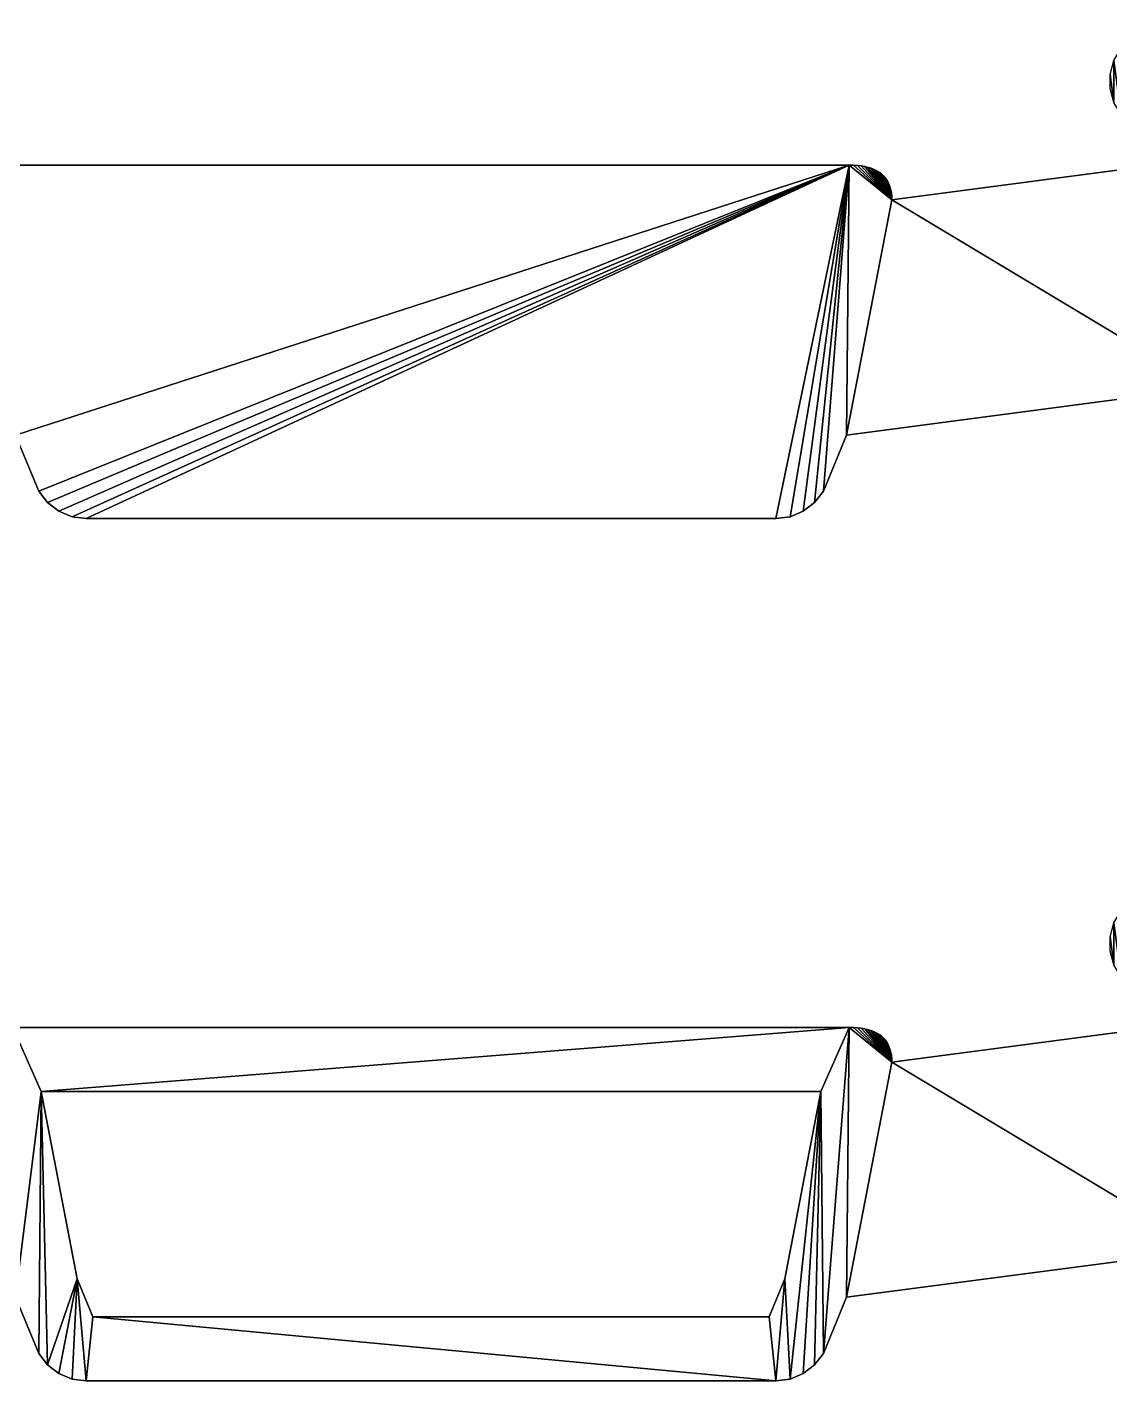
# Model space of a CAD drawing. Extents: x 0 to 187, y 0 to 177.
# Drawn here: x 59.4 to 118.6, y 98.8 to 172.7 of the extents above; entities that cross this region are included whole.
import ezdxf

# ---------------------------------------------------------------- set-up
doc = ezdxf.new("R2010")
doc.units = 0
doc.header["$LTSCALE"] = 25.4
doc.layers.get('0').update_dxf_attribs({"color": 13, "linetype": 'CONTINUOUS'})

# ---------------------------------------------------------------- blocks, each defined once
blk = doc.blocks.new('MASK_STRAP_2')
at = {"color": 0}
for p, q in [((104.34, 19.302), (104.34, 19.302, 2)), ((104.34, 19.302), (104.34, 19.302, 2)), ((104.569, 19.298), (104.569, 19.298, 2)), ((104.569, 19.298), (104.569, 19.298, 2)), ((104.786, 19.283), (104.786, 19.283, 2)), ((104.786, 19.283), (104.786, 19.283, 2)), ((104.991, 19.26), (104.991, 19.26, 2)), ((104.991, 19.26), (104.991, 19.26, 2)), ((105.185, 19.226), (105.185, 19.226, 2)), ((105.185, 19.226), (105.185, 19.226, 2)), ((105.366, 19.184), (105.366, 19.184, 2)), ((105.366, 19.184), (105.366, 19.184, 2)), ((105.536, 19.132), (105.536, 19.132, 2)), ((105.536, 19.132), (105.536, 19.132, 2)), ((105.694, 19.07), (105.694, 19.07, 2)), ((105.694, 19.07), (105.694, 19.07, 2)), ((105.839, 18.999), (105.839, 18.999, 2)), ((105.839, 18.999), (105.839, 18.999, 2)), ((105.974, 18.919), (105.974, 18.919, 2)), ((105.974, 18.919), (105.974, 18.919, 2)), ((106.096, 18.829), (106.096, 18.829, 2)), ((106.096, 18.829), (106.096, 18.829, 2)), ((106.206, 18.729), (106.206, 18.729, 2)), ((106.206, 18.729), (106.206, 18.729, 2)), ((106.305, 18.62), (106.305, 18.62, 2)), ((106.305, 18.62), (106.305, 18.62, 2)), ((106.391, 18.502), (106.391, 18.502, 2)), ((106.391, 18.502), (106.391, 18.502, 2)), ((106.466, 18.374), (106.466, 18.374, 2)), ((106.466, 18.374), (106.466, 18.374, 2)), ((106.529, 18.236), (106.529, 18.236, 2)), ((106.529, 18.236), (106.529, 18.236, 2)), ((106.58, 18.09), (106.58, 18.09, 2)), ((106.58, 18.09), (106.58, 18.09, 2)), ((106.619, 17.933), (106.619, 17.933, 2)), ((106.619, 17.933), (106.619, 17.933, 2)), ((106.646, 17.767), (106.646, 17.767, 2)), ((106.646, 17.767), (106.646, 17.767, 2)), ((106.665, 17.407, 1), (104.197, 4.566, 1)), ((106.665, 17.407, 2), (104.197, 4.566, 2)), ((106.665, 17.407, 1), (104.197, 4.566, 1)), ((106.665, 17.407, 2), (104.197, 4.566, 2)), ((106.662, 17.592), (106.662, 17.592, 2)), ((106.662, 17.592), (106.662, 17.592, 2)), ((106.665, 17.407, 1), (106.665, 17.407, 2)), ((106.665, 17.407), (106.665, 17.407, 1)), ((106.665, 17.407), (106.665, 17.407, 1)), ((106.665, 17.407, 1), (106.665, 17.407, 2)), ((60.193, 15.802, 2), (60.193, 15.802)), ((60.193, 15.802, 2), (60.193, 15.802)), ((60.193, 15.802, 2), (62.159, 5.577, 2)), ((60.193, 15.802), (62.159, 5.577)), ((60.193, 15.802), (62.159, 5.577)), ((60.193, 15.802, 2), (62.159, 5.577, 2)), ((100.827, 5.577, 2), (102.793, 15.802, 2)), ((100.827, 5.577), (102.793, 15.802)), ((100.827, 5.577), (102.793, 15.802)), ((100.827, 5.577, 2), (102.793, 15.802, 2)), ((102.793, 15.802, 2), (102.793, 15.802)), ((102.793, 15.802, 2), (102.793, 15.802)), ((62.159, 5.577, 2), (62.159, 5.577)), ((62.159, 5.577, 2), (62.159, 5.577)), ((100.827, 5.577, 2), (100.827, 5.577)), ((100.827, 5.577, 2), (100.827, 5.577)), ((104.197, 4.566), (104.197, 4.566, 1)), ((104.197, 4.566), (104.197, 4.566, 1)), ((104.197, 4.566, 1), (104.197, 4.566, 2)), ((104.197, 4.566, 1), (104.197, 4.566, 2)), ((63.019, 3.5, 2), (63.019, 3.5)), ((63.019, 3.5, 2), (63.019, 3.5)), ((99.967, 3.5, 2), (99.967, 3.5)), ((99.967, 3.5, 2), (99.967, 3.5)), ((60.059, 1.5), (60.059, 1.5, 2)), ((60.059, 1.5), (60.059, 1.5, 2)), ((102.927, 1.5), (102.927, 1.5, 2)), ((102.927, 1.5), (102.927, 1.5, 2)), ((60.536, 0.879), (60.536, 0.879, 2)), ((60.536, 0.879), (60.536, 0.879, 2)), ((102.45, 0.879), (102.45, 0.879, 2)), ((102.45, 0.879), (102.45, 0.879, 2)), ((61.157, 0.402), (61.157, 0.402, 2)), ((61.157, 0.402), (61.157, 0.402, 2)), ((61.881, 0.102), (61.881, 0.102, 2)), ((61.881, 0.102), (61.881, 0.102, 2)), ((62.657, 0), (62.657, 0, 2)), ((62.657, 0), (62.657, 0, 2)), ((100.329, 0), (100.329, 0, 2)), ((100.329, 0), (100.329, 0, 2)), ((101.105, 0.102), (101.105, 0.102, 2)), ((101.105, 0.102), (101.105, 0.102, 2)), ((101.829, 0.402), (101.829, 0.402, 2)), ((101.829, 0.402), (101.829, 0.402, 2))]:
    blk.add_line(p, q, dxfattribs=at)
mesh = blk.add_polyface(dxfattribs=at)
corners = [(39.208, 7.137), (40.828, 19.441), (58.789, 4.566), (56.32, 17.407), (56.324, 17.592), (56.339, 17.767), (56.367, 17.933), (56.406, 18.09), (56.457, 18.236), (56.52, 18.374), (56.594, 18.502), (56.681, 18.62), (56.779, 18.729), (56.89, 18.829), (57.012, 18.919), (57.146, 18.999), (57.292, 19.07), (57.45, 19.132), (57.62, 19.184), (57.801, 19.226), (57.995, 19.26), (58.2, 19.283), (58.417, 19.298), (58.646, 19.302), (60.193, 15.802), (104.34, 19.302), (60.059, 1.5), (60.536, 0.879), (62.159, 5.577), (61.157, 0.402), (61.881, 0.102), (62.657, 0), (63.019, 3.5), (100.329, 0), (41.019, 26.846), (41.019, 20.897), (41.803, 26.846), (41.803, 20.897), (42.559, 26.643), (42.559, 21.1), (43.237, 26.252), (43.237, 21.491), (43.791, 25.698), (43.791, 22.045), (44.183, 25.02), (44.183, 22.723), (44.385, 24.263), (44.385, 23.48), (41.046, 1.197), (41.046, 4.85), (41.438, 4.171), (41.438, 1.875), (41.641, 3.415), (41.641, 2.632)]
mesh.append_faces([[corners[k] for k in face] for face in [(45, 46, 47), (51, 52, 53)]], dxfattribs={"vtx0": -1, "color": 0})
mesh.append_faces([[corners[k] for k in face] for face in [(0, 1, 2), (2, 24, 26), (27, 28, 29), (29, 28, 30), (30, 28, 31), (31, 32, 33), (1, 34, 35), (35, 36, 37), (37, 38, 39), (39, 40, 41), (41, 42, 43), (43, 44, 45), (48, 50, 51)]], dxfattribs={"vtx0": -1, "vtx1": -1, "color": 0})
mesh.append_faces([[corners[k] for k in face] for face in [(2, 23, 24)]], dxfattribs={"vtx0": -1, "vtx1": -1, "vtx2": -1, "color": 0})
mesh.append_faces([[corners[k] for k in face] for face in [(2, 1, 3), (2, 3, 4), (2, 4, 5), (2, 5, 6), (2, 6, 7), (2, 7, 8), (2, 8, 9), (2, 9, 10), (2, 10, 11), (2, 11, 12), (2, 12, 13), (2, 13, 14), (2, 14, 15), (2, 15, 16), (2, 16, 17), (2, 17, 18), (2, 18, 19), (2, 19, 20), (2, 20, 21), (2, 21, 22), (2, 22, 23), (24, 23, 25), (24, 27, 26), (27, 24, 28), (31, 28, 32), (35, 34, 36), (37, 36, 38), (39, 38, 40), (41, 40, 42), (43, 42, 44), (45, 44, 46), (48, 49, 50), (51, 50, 52)]], dxfattribs={"vtx0": -1, "vtx2": -1, "color": 0})
mesh = blk.add_polyface(dxfattribs=at)
corners = [(118.6, 24.263), (118.803, 22.723), (118.6, 23.48), (118.803, 25.02), (119.194, 22.045), (119.194, 25.698), (119.748, 21.491), (119.748, 26.252), (120.426, 21.1), (120.426, 26.643), (121.183, 20.897), (121.183, 26.846), (121.966, 20.897), (121.966, 26.846), (122.158, 19.441), (60.193, 15.802), (104.34, 19.302), (102.793, 15.802), (102.927, 1.5), (104.197, 4.566), (106.665, 17.407), (123.778, 7.137), (104.569, 19.298), (104.786, 19.283), (104.991, 19.26), (105.185, 19.226), (105.366, 19.184), (105.536, 19.132), (105.694, 19.07), (105.839, 18.999), (105.974, 18.919), (106.096, 18.829), (106.206, 18.729), (106.305, 18.62), (106.391, 18.502), (106.466, 18.374), (106.529, 18.236), (106.58, 18.09), (106.619, 17.933), (106.646, 17.767), (106.662, 17.592), (100.329, 0), (63.019, 3.5), (99.967, 3.5), (100.827, 5.577), (101.105, 0.102), (101.829, 0.402), (102.45, 0.879), (121.548, 4.171), (121.345, 2.632), (121.345, 3.415), (121.548, 1.875), (121.939, 1.197), (121.939, 4.85)]
mesh.append_faces([[corners[k] for k in face] for face in [(0, 1, 2), (20, 39, 40), (48, 49, 50)]], dxfattribs={"vtx0": -1, "color": 0})
mesh.append_faces([[corners[k] for k in face] for face in [(1, 3, 4), (4, 5, 6), (6, 7, 8), (8, 9, 10), (10, 11, 12), (12, 13, 14), (15, 16, 17), (18, 16, 19), (19, 20, 21), (41, 44, 45), (45, 17, 46), (46, 17, 47), (47, 17, 18), (49, 48, 51), (51, 48, 52)]], dxfattribs={"vtx0": -1, "vtx1": -1, "color": 0})
mesh.append_faces([[corners[k] for k in face] for face in [(17, 16, 18), (19, 16, 20)]], dxfattribs={"vtx0": -1, "vtx1": -1, "vtx2": -1, "color": 0})
mesh.append_faces([[corners[k] for k in face] for face in [(1, 0, 3), (4, 3, 5), (6, 5, 7), (8, 7, 9), (10, 9, 11), (12, 11, 13), (20, 16, 22), (20, 22, 23), (20, 23, 24), (20, 24, 25), (20, 25, 26), (20, 26, 27), (20, 27, 28), (20, 28, 29), (20, 29, 30), (20, 30, 31), (20, 31, 32), (20, 32, 33), (20, 33, 34), (20, 34, 35), (20, 35, 36), (20, 36, 37), (20, 37, 38), (20, 38, 39), (21, 20, 14), (41, 42, 43), (41, 43, 44), (45, 44, 17), (52, 48, 53)]], dxfattribs={"vtx0": -1, "vtx2": -1, "color": 0})
mesh = blk.add_polyface(dxfattribs=at)
corners = [(60.536, 0.879, 2), (60.193, 15.802, 2), (60.059, 1.5, 2), (62.159, 5.577, 2), (61.157, 0.402, 2), (61.881, 0.102, 2), (62.657, 0, 2), (63.019, 3.5, 2), (100.329, 0, 2), (99.967, 3.5, 2), (100.827, 5.577, 2), (101.105, 0.102, 2), (102.793, 15.802, 2), (101.829, 0.402, 2), (102.45, 0.879, 2), (102.927, 1.5, 2), (58.789, 4.566, 2), (56.324, 17.592, 2), (56.32, 17.407, 2), (56.339, 17.767, 2), (56.367, 17.933, 2), (56.406, 18.09, 2), (56.457, 18.236, 2), (56.52, 18.374, 2), (56.594, 18.502, 2), (56.681, 18.62, 2), (56.779, 18.729, 2), (56.89, 18.829, 2), (57.012, 18.919, 2), (57.146, 18.999, 2), (57.292, 19.07, 2), (57.45, 19.132, 2), (57.62, 19.184, 2), (57.801, 19.226, 2), (57.995, 19.26, 2), (58.2, 19.283, 2), (58.417, 19.298, 2), (58.646, 19.302, 2), (104.34, 19.302, 2), (104.197, 4.566, 2), (106.665, 17.407, 2), (104.569, 19.298, 2), (104.786, 19.283, 2), (104.991, 19.26, 2), (105.185, 19.226, 2), (105.366, 19.184, 2), (105.536, 19.132, 2), (105.694, 19.07, 2), (105.839, 18.999, 2), (105.974, 18.919, 2), (106.096, 18.829, 2), (106.206, 18.729, 2), (106.305, 18.62, 2), (106.391, 18.502, 2), (106.466, 18.374, 2), (106.529, 18.236, 2), (106.58, 18.09, 2), (106.619, 17.933, 2), (106.646, 17.767, 2), (106.662, 17.592, 2)]
mesh.append_faces([[corners[k] for k in face] for face in [(16, 17, 18), (58, 40, 59)]], dxfattribs={"vtx0": -1, "color": 0})
mesh.append_faces([[corners[k] for k in face] for face in [(0, 1, 2), (1, 0, 3), (3, 6, 7), (7, 8, 9), (9, 8, 10), (10, 11, 12), (17, 16, 19), (19, 16, 20), (20, 16, 21), (21, 16, 22), (22, 16, 23), (23, 16, 24), (24, 16, 25), (25, 16, 26), (26, 16, 27), (27, 16, 28), (28, 16, 29), (29, 16, 30), (30, 16, 31), (31, 16, 32), (32, 16, 33), (33, 16, 34), (34, 16, 35), (35, 16, 36), (36, 16, 37), (37, 1, 38), (38, 40, 41), (41, 40, 42), (42, 40, 43), (43, 40, 44), (44, 40, 45), (45, 40, 46), (46, 40, 47), (47, 40, 48), (48, 40, 49), (49, 40, 50), (50, 40, 51), (51, 40, 52), (52, 40, 53), (53, 40, 54), (54, 40, 55), (55, 40, 56), (56, 40, 57), (57, 40, 58)]], dxfattribs={"vtx0": -1, "vtx1": -1, "color": 0})
mesh.append_faces([[corners[k] for k in face] for face in [(37, 16, 1), (38, 12, 15)]], dxfattribs={"vtx0": -1, "vtx1": -1, "vtx2": -1, "color": 0})
mesh.append_faces([[corners[k] for k in face] for face in [(3, 0, 4), (3, 4, 5), (3, 5, 6), (7, 6, 8), (10, 8, 11), (12, 11, 13), (12, 13, 14), (12, 14, 15), (1, 16, 2), (38, 1, 12), (38, 15, 39), (38, 39, 40)]], dxfattribs={"vtx0": -1, "vtx2": -1, "color": 0})
mesh = blk.add_polyface(dxfattribs=at)
corners = [(58.646, 19.302, 2), (104.34, 19.302), (58.646, 19.302), (104.34, 19.302, 2)]
mesh.append_faces([[corners[k] for k in face] for face in [(0, 1, 2), (1, 0, 3)]], dxfattribs={"vtx0": -1, "color": 0})
mesh = blk.add_polyface(dxfattribs=at)
corners = [(123.778, 7.137, 1), (106.665, 17.407, 1), (104.197, 4.566, 1), (122.158, 19.441, 1)]
mesh.append_faces([[corners[k] for k in face] for face in [(0, 1, 2), (1, 0, 3)]], dxfattribs={"vtx0": -1, "color": 0})
mesh = blk.add_polyface(dxfattribs=at)
corners = [(104.34, 19.302, 2), (104.569, 19.298), (104.34, 19.302), (104.569, 19.298, 2)]
mesh.append_faces([[corners[k] for k in face] for face in [(0, 1, 2), (1, 0, 3)]], dxfattribs={"vtx0": -1, "color": 0})
mesh = blk.add_polyface(dxfattribs=at)
corners = [(104.569, 19.298, 2), (104.786, 19.283), (104.569, 19.298), (104.786, 19.283, 2)]
mesh.append_faces([[corners[k] for k in face] for face in [(0, 1, 2), (1, 0, 3)]], dxfattribs={"vtx0": -1, "color": 0})
mesh = blk.add_polyface(dxfattribs=at)
corners = [(104.786, 19.283, 2), (104.991, 19.26), (104.786, 19.283), (104.991, 19.26, 2)]
mesh.append_faces([[corners[k] for k in face] for face in [(0, 1, 2), (1, 0, 3)]], dxfattribs={"vtx0": -1, "color": 0})
mesh = blk.add_polyface(dxfattribs=at)
corners = [(104.991, 19.26, 2), (105.185, 19.226), (104.991, 19.26), (105.185, 19.226, 2)]
mesh.append_faces([[corners[k] for k in face] for face in [(0, 1, 2), (1, 0, 3)]], dxfattribs={"vtx0": -1, "color": 0})
mesh = blk.add_polyface(dxfattribs=at)
corners = [(105.185, 19.226, 2), (105.366, 19.184), (105.185, 19.226), (105.366, 19.184, 2)]
mesh.append_faces([[corners[k] for k in face] for face in [(0, 1, 2), (1, 0, 3)]], dxfattribs={"vtx0": -1, "color": 0})
mesh = blk.add_polyface(dxfattribs=at)
corners = [(106.665, 17.407, 1), (122.158, 19.441), (106.665, 17.407), (122.158, 19.441, 1)]
mesh.append_faces([[corners[k] for k in face] for face in [(0, 1, 2), (1, 0, 3)]], dxfattribs={"vtx0": -1, "color": 0})
mesh = blk.add_polyface(dxfattribs=at)
corners = [(105.366, 19.184, 2), (105.536, 19.132), (105.366, 19.184), (105.536, 19.132, 2)]
mesh.append_faces([[corners[k] for k in face] for face in [(0, 1, 2), (1, 0, 3)]], dxfattribs={"vtx0": -1, "color": 0})
mesh = blk.add_polyface(dxfattribs=at)
corners = [(105.536, 19.132, 2), (105.694, 19.07), (105.536, 19.132), (105.694, 19.07, 2)]
mesh.append_faces([[corners[k] for k in face] for face in [(0, 1, 2), (1, 0, 3)]], dxfattribs={"vtx0": -1, "color": 0})
mesh = blk.add_polyface(dxfattribs=at)
corners = [(105.694, 19.07, 2), (105.839, 18.999), (105.694, 19.07), (105.839, 18.999, 2)]
mesh.append_faces([[corners[k] for k in face] for face in [(0, 1, 2), (1, 0, 3)]], dxfattribs={"vtx0": -1, "color": 0})
mesh = blk.add_polyface(dxfattribs=at)
corners = [(105.839, 18.999, 2), (105.974, 18.919), (105.839, 18.999), (105.974, 18.919, 2)]
mesh.append_faces([[corners[k] for k in face] for face in [(0, 1, 2), (1, 0, 3)]], dxfattribs={"vtx0": -1, "color": 0})
mesh = blk.add_polyface(dxfattribs=at)
corners = [(105.974, 18.919, 2), (106.096, 18.829), (105.974, 18.919), (106.096, 18.829, 2)]
mesh.append_faces([[corners[k] for k in face] for face in [(0, 1, 2), (1, 0, 3)]], dxfattribs={"vtx0": -1, "color": 0})
mesh = blk.add_polyface(dxfattribs=at)
corners = [(106.096, 18.829, 2), (106.206, 18.729), (106.096, 18.829), (106.206, 18.729, 2)]
mesh.append_faces([[corners[k] for k in face] for face in [(0, 1, 2), (1, 0, 3)]], dxfattribs={"vtx0": -1, "color": 0})
mesh = blk.add_polyface(dxfattribs=at)
corners = [(106.206, 18.729), (106.305, 18.62, 2), (106.305, 18.62), (106.206, 18.729, 2)]
mesh.append_faces([[corners[k] for k in face] for face in [(0, 1, 2), (1, 0, 3)]], dxfattribs={"vtx0": -1, "color": 0})
mesh = blk.add_polyface(dxfattribs=at)
corners = [(106.305, 18.62), (106.391, 18.502, 2), (106.391, 18.502), (106.305, 18.62, 2)]
mesh.append_faces([[corners[k] for k in face] for face in [(0, 1, 2), (1, 0, 3)]], dxfattribs={"vtx0": -1, "color": 0})
mesh = blk.add_polyface(dxfattribs=at)
corners = [(106.391, 18.502), (106.466, 18.374, 2), (106.466, 18.374), (106.391, 18.502, 2)]
mesh.append_faces([[corners[k] for k in face] for face in [(0, 1, 2), (1, 0, 3)]], dxfattribs={"vtx0": -1, "color": 0})
mesh = blk.add_polyface(dxfattribs=at)
corners = [(106.466, 18.374), (106.529, 18.236, 2), (106.529, 18.236), (106.466, 18.374, 2)]
mesh.append_faces([[corners[k] for k in face] for face in [(0, 1, 2), (1, 0, 3)]], dxfattribs={"vtx0": -1, "color": 0})
mesh = blk.add_polyface(dxfattribs=at)
corners = [(106.529, 18.236), (106.58, 18.09, 2), (106.58, 18.09), (106.529, 18.236, 2)]
mesh.append_faces([[corners[k] for k in face] for face in [(0, 1, 2), (1, 0, 3)]], dxfattribs={"vtx0": -1, "color": 0})
mesh = blk.add_polyface(dxfattribs=at)
corners = [(106.58, 18.09), (106.619, 17.933, 2), (106.619, 17.933), (106.58, 18.09, 2)]
mesh.append_faces([[corners[k] for k in face] for face in [(0, 1, 2), (1, 0, 3)]], dxfattribs={"vtx0": -1, "color": 0})
mesh = blk.add_polyface(dxfattribs=at)
corners = [(106.619, 17.933), (106.646, 17.767, 2), (106.646, 17.767), (106.619, 17.933, 2)]
mesh.append_faces([[corners[k] for k in face] for face in [(0, 1, 2), (1, 0, 3)]], dxfattribs={"vtx0": -1, "color": 0})
mesh = blk.add_polyface(dxfattribs=at)
corners = [(106.646, 17.767), (106.662, 17.592, 2), (106.662, 17.592), (106.646, 17.767, 2)]
mesh.append_faces([[corners[k] for k in face] for face in [(0, 1, 2), (1, 0, 3)]], dxfattribs={"vtx0": -1, "color": 0})
mesh = blk.add_polyface(dxfattribs=at)
corners = [(106.665, 17.407, 1), (104.197, 4.566, 2), (104.197, 4.566, 1), (106.665, 17.407, 2)]
mesh.append_faces([[corners[k] for k in face] for face in [(0, 1, 2), (1, 0, 3)]], dxfattribs={"vtx0": -1, "color": 0})
mesh = blk.add_polyface(dxfattribs=at)
corners = [(106.662, 17.592), (106.665, 17.407, 1), (106.665, 17.407), (106.665, 17.407, 2), (106.662, 17.592, 2)]
mesh.append_faces([[corners[k] for k in face] for face in [(0, 1, 2), (3, 0, 4)]], dxfattribs={"vtx0": -1, "color": 0})
mesh.append_faces([[corners[k] for k in face] for face in [(1, 0, 3)]], dxfattribs={"vtx0": -1, "vtx1": -1, "color": 0})
mesh = blk.add_polyface(dxfattribs=at)
corners = [(102.793, 15.802, 2), (60.193, 15.802), (102.793, 15.802), (60.193, 15.802, 2)]
mesh.append_faces([[corners[k] for k in face] for face in [(0, 1, 2), (1, 0, 3)]], dxfattribs={"vtx0": -1, "color": 0})
mesh = blk.add_polyface(dxfattribs=at)
corners = [(60.193, 15.802), (62.159, 5.577, 2), (62.159, 5.577), (60.193, 15.802, 2)]
mesh.append_faces([[corners[k] for k in face] for face in [(0, 1, 2), (1, 0, 3)]], dxfattribs={"vtx0": -1, "color": 0})
mesh = blk.add_polyface(dxfattribs=at)
corners = [(102.793, 15.802, 2), (100.827, 5.577), (100.827, 5.577, 2), (102.793, 15.802)]
mesh.append_faces([[corners[k] for k in face] for face in [(0, 1, 2), (1, 0, 3)]], dxfattribs={"vtx0": -1, "color": 0})
mesh = blk.add_polyface(dxfattribs=at)
corners = [(123.778, 7.137, 1), (104.197, 4.566), (123.778, 7.137), (104.197, 4.566, 1)]
mesh.append_faces([[corners[k] for k in face] for face in [(0, 1, 2), (1, 0, 3)]], dxfattribs={"vtx0": -1, "color": 0})
mesh = blk.add_polyface(dxfattribs=at)
corners = [(62.159, 5.577), (63.019, 3.5, 2), (63.019, 3.5), (62.159, 5.577, 2)]
mesh.append_faces([[corners[k] for k in face] for face in [(0, 1, 2), (1, 0, 3)]], dxfattribs={"vtx0": -1, "color": 0})
mesh = blk.add_polyface(dxfattribs=at)
corners = [(100.827, 5.577, 2), (99.967, 3.5), (99.967, 3.5, 2), (100.827, 5.577)]
mesh.append_faces([[corners[k] for k in face] for face in [(0, 1, 2), (1, 0, 3)]], dxfattribs={"vtx0": -1, "color": 0})
mesh = blk.add_polyface(dxfattribs=at)
corners = [(58.789, 4.566, 2), (60.059, 1.5), (60.059, 1.5, 2), (58.789, 4.566), (58.789, 4.566, 1)]
mesh.append_faces([[corners[k] for k in face] for face in [(0, 1, 2), (3, 0, 4)]], dxfattribs={"vtx0": -1, "color": 0})
mesh.append_faces([[corners[k] for k in face] for face in [(1, 0, 3)]], dxfattribs={"vtx0": -1, "vtx1": -1, "color": 0})
mesh = blk.add_polyface(dxfattribs=at)
corners = [(104.197, 4.566), (102.927, 1.5, 2), (102.927, 1.5), (104.197, 4.566, 2), (104.197, 4.566, 1)]
mesh.append_faces([[corners[k] for k in face] for face in [(0, 1, 2), (3, 0, 4)]], dxfattribs={"vtx0": -1, "color": 0})
mesh.append_faces([[corners[k] for k in face] for face in [(1, 0, 3)]], dxfattribs={"vtx0": -1, "vtx1": -1, "color": 0})
mesh = blk.add_polyface(dxfattribs=at)
corners = [(63.019, 3.5, 2), (99.967, 3.5), (63.019, 3.5), (99.967, 3.5, 2)]
mesh.append_faces([[corners[k] for k in face] for face in [(0, 1, 2), (1, 0, 3)]], dxfattribs={"vtx0": -1, "color": 0})
mesh = blk.add_polyface(dxfattribs=at)
corners = [(60.059, 1.5, 2), (60.536, 0.879), (60.536, 0.879, 2), (60.059, 1.5)]
mesh.append_faces([[corners[k] for k in face] for face in [(0, 1, 2), (1, 0, 3)]], dxfattribs={"vtx0": -1, "color": 0})
mesh = blk.add_polyface(dxfattribs=at)
corners = [(102.927, 1.5), (102.45, 0.879, 2), (102.45, 0.879), (102.927, 1.5, 2)]
mesh.append_faces([[corners[k] for k in face] for face in [(0, 1, 2), (1, 0, 3)]], dxfattribs={"vtx0": -1, "color": 0})
mesh = blk.add_polyface(dxfattribs=at)
corners = [(61.157, 0.402, 2), (60.536, 0.879), (61.157, 0.402), (60.536, 0.879, 2)]
mesh.append_faces([[corners[k] for k in face] for face in [(0, 1, 2), (1, 0, 3)]], dxfattribs={"vtx0": -1, "color": 0})
mesh = blk.add_polyface(dxfattribs=at)
corners = [(102.45, 0.879, 2), (101.829, 0.402), (102.45, 0.879), (101.829, 0.402, 2)]
mesh.append_faces([[corners[k] for k in face] for face in [(0, 1, 2), (1, 0, 3)]], dxfattribs={"vtx0": -1, "color": 0})
mesh = blk.add_polyface(dxfattribs=at)
corners = [(61.881, 0.102, 2), (61.157, 0.402), (61.881, 0.102), (61.157, 0.402, 2)]
mesh.append_faces([[corners[k] for k in face] for face in [(0, 1, 2), (1, 0, 3)]], dxfattribs={"vtx0": -1, "color": 0})
mesh = blk.add_polyface(dxfattribs=at)
corners = [(62.657, 0, 2), (61.881, 0.102), (62.657, 0), (61.881, 0.102, 2)]
mesh.append_faces([[corners[k] for k in face] for face in [(0, 1, 2), (1, 0, 3)]], dxfattribs={"vtx0": -1, "color": 0})
mesh = blk.add_polyface(dxfattribs=at)
corners = [(100.329, 0, 2), (62.657, 0), (100.329, 0), (62.657, 0, 2)]
mesh.append_faces([[corners[k] for k in face] for face in [(0, 1, 2), (1, 0, 3)]], dxfattribs={"vtx0": -1, "color": 0})
mesh = blk.add_polyface(dxfattribs=at)
corners = [(101.105, 0.102, 2), (100.329, 0), (101.105, 0.102), (100.329, 0, 2)]
mesh.append_faces([[corners[k] for k in face] for face in [(0, 1, 2), (1, 0, 3)]], dxfattribs={"vtx0": -1, "color": 0})
mesh = blk.add_polyface(dxfattribs=at)
corners = [(101.829, 0.402, 2), (101.105, 0.102), (101.829, 0.402), (101.105, 0.102, 2)]
mesh.append_faces([[corners[k] for k in face] for face in [(0, 1, 2), (1, 0, 3)]], dxfattribs={"vtx0": -1, "color": 0})
blk = doc.blocks.new('MASK_STRAP_1')
at = {"color": 0}
for p, q in [((104.34, 19.302), (104.34, 19.302, 1)), ((104.34, 19.302), (104.34, 19.302, 1)), ((104.569, 19.298), (104.569, 19.298, 1)), ((104.569, 19.298), (104.569, 19.298, 1)), ((104.786, 19.283), (104.786, 19.283, 1)), ((104.786, 19.283), (104.786, 19.283, 1)), ((104.991, 19.26), (104.991, 19.26, 1)), ((104.991, 19.26), (104.991, 19.26, 1)), ((105.185, 19.226), (105.185, 19.226, 1)), ((105.185, 19.226), (105.185, 19.226, 1)), ((105.366, 19.184), (105.366, 19.184, 1)), ((105.366, 19.184), (105.366, 19.184, 1)), ((105.536, 19.132), (105.536, 19.132, 1)), ((105.536, 19.132), (105.536, 19.132, 1)), ((105.694, 19.07), (105.694, 19.07, 1)), ((105.694, 19.07), (105.694, 19.07, 1)), ((105.839, 18.999), (105.839, 18.999, 1)), ((105.839, 18.999), (105.839, 18.999, 1)), ((105.974, 18.919), (105.974, 18.919, 1)), ((105.974, 18.919), (105.974, 18.919, 1)), ((106.096, 18.829), (106.096, 18.829, 1)), ((106.096, 18.829), (106.096, 18.829, 1)), ((106.206, 18.729), (106.206, 18.729, 1)), ((106.206, 18.729), (106.206, 18.729, 1)), ((106.305, 18.62), (106.305, 18.62, 1)), ((106.305, 18.62), (106.305, 18.62, 1)), ((106.391, 18.502), (106.391, 18.502, 1)), ((106.391, 18.502), (106.391, 18.502, 1)), ((106.466, 18.374), (106.466, 18.374, 1)), ((106.466, 18.374), (106.466, 18.374, 1)), ((106.529, 18.236), (106.529, 18.236, 1)), ((106.529, 18.236), (106.529, 18.236, 1)), ((106.58, 18.09), (106.58, 18.09, 1)), ((106.58, 18.09), (106.58, 18.09, 1)), ((106.619, 17.933), (106.619, 17.933, 1)), ((106.619, 17.933), (106.619, 17.933, 1)), ((106.646, 17.767), (106.646, 17.767, 1)), ((106.646, 17.767), (106.646, 17.767, 1)), ((106.662, 17.592), (106.662, 17.592, 1)), ((106.662, 17.592), (106.662, 17.592, 1)), ((106.665, 17.407), (106.665, 17.407, 1)), ((106.665, 17.407), (106.665, 17.407, 1)), ((104.197, 4.566), (104.197, 4.566, 1)), ((104.197, 4.566), (104.197, 4.566, 1)), ((60.059, 1.5), (60.059, 1.5, 1)), ((60.059, 1.5), (60.059, 1.5, 1)), ((102.927, 1.5), (102.927, 1.5, 1)), ((102.927, 1.5), (102.927, 1.5, 1)), ((60.536, 0.879), (60.536, 0.879, 1)), ((60.536, 0.879), (60.536, 0.879, 1)), ((102.45, 0.879), (102.45, 0.879, 1)), ((102.45, 0.879), (102.45, 0.879, 1)), ((61.157, 0.402), (61.157, 0.402, 1)), ((61.157, 0.402), (61.157, 0.402, 1)), ((61.881, 0.102), (61.881, 0.102, 1)), ((61.881, 0.102), (61.881, 0.102, 1)), ((62.657, 0), (62.657, 0, 1)), ((62.657, 0), (62.657, 0, 1)), ((100.329, 0), (100.329, 0, 1)), ((100.329, 0), (100.329, 0, 1)), ((101.105, 0.102), (101.105, 0.102, 1)), ((101.105, 0.102), (101.105, 0.102, 1)), ((101.829, 0.402), (101.829, 0.402, 1)), ((101.829, 0.402), (101.829, 0.402, 1))]:
    blk.add_line(p, q, dxfattribs=at)
mesh = blk.add_polyface(dxfattribs=at)
corners = [(41.019, 26.846), (40.828, 19.441), (40.263, 26.643), (41.019, 20.897), (41.803, 26.846), (41.803, 20.897), (42.559, 26.643), (42.559, 21.1), (43.237, 26.252), (43.237, 21.491), (43.791, 25.698), (43.791, 22.045), (44.183, 25.02), (44.183, 22.723), (44.385, 24.263), (44.385, 23.48), (39.208, 7.137), (58.789, 4.566), (56.32, 17.407), (56.324, 17.592), (56.339, 17.767), (56.367, 17.933), (56.406, 18.09), (56.457, 18.236), (56.52, 18.374), (56.594, 18.502), (56.681, 18.62), (56.779, 18.729), (56.89, 18.829), (57.012, 18.919), (57.146, 18.999), (57.292, 19.07), (57.45, 19.132), (57.62, 19.184), (57.801, 19.226), (57.995, 19.26), (58.2, 19.283), (58.417, 19.298), (58.646, 19.302), (104.34, 19.302), (60.059, 1.5), (60.536, 0.879), (61.157, 0.402), (61.881, 0.102), (62.657, 0), (40.493, 0.643), (40.493, 5.403), (41.046, 4.85), (41.046, 1.197), (41.438, 4.171), (41.438, 1.875), (41.641, 3.415), (41.641, 2.632)]
mesh.append_faces([[corners[k] for k in face] for face in [(13, 14, 15), (50, 51, 52)]], dxfattribs={"vtx0": -1, "color": 0})
mesh.append_faces([[corners[k] for k in face] for face in [(0, 1, 2), (1, 0, 3), (3, 4, 5), (5, 6, 7), (7, 8, 9), (9, 10, 11), (11, 12, 13), (16, 1, 17), (17, 39, 40), (40, 39, 41), (41, 39, 42), (42, 39, 43), (43, 39, 44), (45, 47, 48), (48, 49, 50)]], dxfattribs={"vtx0": -1, "vtx1": -1, "color": 0})
mesh.append_faces([[corners[k] for k in face] for face in [(3, 0, 4), (5, 4, 6), (7, 6, 8), (9, 8, 10), (11, 10, 12), (13, 12, 14), (17, 1, 18), (17, 18, 19), (17, 19, 20), (17, 20, 21), (17, 21, 22), (17, 22, 23), (17, 23, 24), (17, 24, 25), (17, 25, 26), (17, 26, 27), (17, 27, 28), (17, 28, 29), (17, 29, 30), (17, 30, 31), (17, 31, 32), (17, 32, 33), (17, 33, 34), (17, 34, 35), (17, 35, 36), (17, 36, 37), (17, 37, 38), (17, 38, 39), (45, 46, 47), (48, 47, 49), (50, 49, 51)]], dxfattribs={"vtx0": -1, "vtx2": -1, "color": 0})
mesh = blk.add_polyface(dxfattribs=at)
corners = [(118.6, 24.263), (118.803, 22.723), (118.6, 23.48), (118.803, 25.02), (119.194, 22.045), (119.194, 25.698), (119.748, 21.491), (119.748, 26.252), (120.426, 21.1), (120.426, 26.643), (121.183, 20.897), (121.183, 26.846), (121.966, 20.897), (121.966, 26.846), (122.158, 19.441), (122.723, 26.643), (62.657, 0), (104.34, 19.302), (100.329, 0), (101.105, 0.102), (101.829, 0.402), (102.45, 0.879), (102.927, 1.5), (104.197, 4.566), (106.665, 17.407), (123.778, 7.137), (104.569, 19.298), (104.786, 19.283), (104.991, 19.26), (105.185, 19.226), (105.366, 19.184), (105.536, 19.132), (105.694, 19.07), (105.839, 18.999), (105.974, 18.919), (106.096, 18.829), (106.206, 18.729), (106.305, 18.62), (106.391, 18.502), (106.466, 18.374), (106.529, 18.236), (106.58, 18.09), (106.619, 17.933), (106.646, 17.767), (106.662, 17.592), (121.548, 4.171), (121.345, 2.632), (121.345, 3.415), (121.548, 1.875), (121.939, 1.197), (121.939, 4.85), (122.493, 0.643), (122.493, 5.403)]
mesh.append_faces([[corners[k] for k in face] for face in [(0, 1, 2), (24, 43, 44), (45, 46, 47)]], dxfattribs={"vtx0": -1, "color": 0})
mesh.append_faces([[corners[k] for k in face] for face in [(1, 3, 4), (4, 5, 6), (6, 7, 8), (8, 9, 10), (10, 11, 12), (12, 13, 14), (16, 17, 18), (18, 17, 19), (19, 17, 20), (20, 17, 21), (21, 17, 22), (22, 17, 23), (23, 24, 25), (46, 45, 48), (48, 45, 49), (49, 50, 51)]], dxfattribs={"vtx0": -1, "vtx1": -1, "color": 0})
mesh.append_faces([[corners[k] for k in face] for face in [(23, 17, 24)]], dxfattribs={"vtx0": -1, "vtx1": -1, "vtx2": -1, "color": 0})
mesh.append_faces([[corners[k] for k in face] for face in [(1, 0, 3), (4, 3, 5), (6, 5, 7), (8, 7, 9), (10, 9, 11), (12, 11, 13), (14, 13, 15), (24, 17, 26), (24, 26, 27), (24, 27, 28), (24, 28, 29), (24, 29, 30), (24, 30, 31), (24, 31, 32), (24, 32, 33), (24, 33, 34), (24, 34, 35), (24, 35, 36), (24, 36, 37), (24, 37, 38), (24, 38, 39), (24, 39, 40), (24, 40, 41), (24, 41, 42), (24, 42, 43), (25, 24, 14), (49, 45, 50), (51, 50, 52)]], dxfattribs={"vtx0": -1, "vtx2": -1, "color": 0})
mesh = blk.add_polyface(dxfattribs=at)
corners = [(58.789, 4.566, 1), (40.828, 19.441, 1), (39.208, 7.137, 1), (56.32, 17.407, 1), (56.324, 17.592, 1), (56.339, 17.767, 1), (56.367, 17.933, 1), (56.406, 18.09, 1), (56.457, 18.236, 1), (56.52, 18.374, 1), (56.594, 18.502, 1), (56.681, 18.62, 1), (56.779, 18.729, 1), (56.89, 18.829, 1), (57.012, 18.919, 1), (57.146, 18.999, 1), (57.292, 19.07, 1), (57.45, 19.132, 1), (57.62, 19.184, 1), (57.801, 19.226, 1), (57.995, 19.26, 1), (58.2, 19.283, 1), (58.417, 19.298, 1), (58.646, 19.302, 1), (104.34, 19.302, 1), (60.059, 1.5, 1), (60.536, 0.879, 1), (61.157, 0.402, 1), (61.881, 0.102, 1), (62.657, 0, 1), (100.329, 0, 1), (101.105, 0.102, 1), (101.829, 0.402, 1), (102.45, 0.879, 1), (102.927, 1.5, 1), (104.197, 4.566, 1), (106.665, 17.407, 1), (123.778, 7.137, 1), (104.569, 19.298, 1), (104.786, 19.283, 1), (104.991, 19.26, 1), (105.185, 19.226, 1), (105.366, 19.184, 1), (105.536, 19.132, 1), (105.694, 19.07, 1), (105.839, 18.999, 1), (105.974, 18.919, 1), (106.096, 18.829, 1), (106.206, 18.729, 1), (106.305, 18.62, 1), (106.391, 18.502, 1), (106.466, 18.374, 1), (106.529, 18.236, 1), (106.58, 18.09, 1), (106.619, 17.933, 1), (106.646, 17.767, 1), (106.662, 17.592, 1), (122.158, 19.441, 1)]
mesh.append_faces([[corners[k] for k in face] for face in [(0, 1, 2), (55, 36, 56), (36, 37, 57)]], dxfattribs={"vtx0": -1, "color": 0})
mesh.append_faces([[corners[k] for k in face] for face in [(1, 0, 3), (3, 0, 4), (4, 0, 5), (5, 0, 6), (6, 0, 7), (7, 0, 8), (8, 0, 9), (9, 0, 10), (10, 0, 11), (11, 0, 12), (12, 0, 13), (13, 0, 14), (14, 0, 15), (15, 0, 16), (16, 0, 17), (17, 0, 18), (18, 0, 19), (19, 0, 20), (20, 0, 21), (21, 0, 22), (22, 0, 23), (23, 0, 24), (24, 36, 38), (38, 36, 39), (39, 36, 40), (40, 36, 41), (41, 36, 42), (42, 36, 43), (43, 36, 44), (44, 36, 45), (45, 36, 46), (46, 36, 47), (47, 36, 48), (48, 36, 49), (49, 36, 50), (50, 36, 51), (51, 36, 52), (52, 36, 53), (53, 36, 54), (54, 36, 55)]], dxfattribs={"vtx0": -1, "vtx1": -1, "color": 0})
mesh.append_faces([[corners[k] for k in face] for face in [(24, 35, 36)]], dxfattribs={"vtx0": -1, "vtx1": -1, "vtx2": -1, "color": 0})
mesh.append_faces([[corners[k] for k in face] for face in [(24, 0, 25), (24, 25, 26), (24, 26, 27), (24, 27, 28), (24, 28, 29), (24, 29, 30), (24, 30, 31), (24, 31, 32), (24, 32, 33), (24, 33, 34), (24, 34, 35), (36, 35, 37)]], dxfattribs={"vtx0": -1, "vtx2": -1, "color": 0})
mesh = blk.add_polyface(dxfattribs=at)
corners = [(58.646, 19.302, 1), (104.34, 19.302), (58.646, 19.302), (104.34, 19.302, 1)]
mesh.append_faces([[corners[k] for k in face] for face in [(0, 1, 2), (1, 0, 3)]], dxfattribs={"vtx0": -1, "color": 0})
mesh = blk.add_polyface(dxfattribs=at)
corners = [(104.34, 19.302, 1), (104.569, 19.298), (104.34, 19.302), (104.569, 19.298, 1)]
mesh.append_faces([[corners[k] for k in face] for face in [(0, 1, 2), (1, 0, 3)]], dxfattribs={"vtx0": -1, "color": 0})
mesh = blk.add_polyface(dxfattribs=at)
corners = [(104.569, 19.298, 1), (104.786, 19.283), (104.569, 19.298), (104.786, 19.283, 1)]
mesh.append_faces([[corners[k] for k in face] for face in [(0, 1, 2), (1, 0, 3)]], dxfattribs={"vtx0": -1, "color": 0})
mesh = blk.add_polyface(dxfattribs=at)
corners = [(104.786, 19.283, 1), (104.991, 19.26), (104.786, 19.283), (104.991, 19.26, 1)]
mesh.append_faces([[corners[k] for k in face] for face in [(0, 1, 2), (1, 0, 3)]], dxfattribs={"vtx0": -1, "color": 0})
mesh = blk.add_polyface(dxfattribs=at)
corners = [(104.991, 19.26, 1), (105.185, 19.226), (104.991, 19.26), (105.185, 19.226, 1)]
mesh.append_faces([[corners[k] for k in face] for face in [(0, 1, 2), (1, 0, 3)]], dxfattribs={"vtx0": -1, "color": 0})
mesh = blk.add_polyface(dxfattribs=at)
corners = [(105.185, 19.226, 1), (105.366, 19.184), (105.185, 19.226), (105.366, 19.184, 1)]
mesh.append_faces([[corners[k] for k in face] for face in [(0, 1, 2), (1, 0, 3)]], dxfattribs={"vtx0": -1, "color": 0})
mesh = blk.add_polyface(dxfattribs=at)
corners = [(106.665, 17.407, 1), (122.158, 19.441), (106.665, 17.407), (122.158, 19.441, 1)]
mesh.append_faces([[corners[k] for k in face] for face in [(0, 1, 2), (1, 0, 3)]], dxfattribs={"vtx0": -1, "color": 0})
mesh = blk.add_polyface(dxfattribs=at)
corners = [(105.366, 19.184, 1), (105.536, 19.132), (105.366, 19.184), (105.536, 19.132, 1)]
mesh.append_faces([[corners[k] for k in face] for face in [(0, 1, 2), (1, 0, 3)]], dxfattribs={"vtx0": -1, "color": 0})
mesh = blk.add_polyface(dxfattribs=at)
corners = [(105.536, 19.132, 1), (105.694, 19.07), (105.536, 19.132), (105.694, 19.07, 1)]
mesh.append_faces([[corners[k] for k in face] for face in [(0, 1, 2), (1, 0, 3)]], dxfattribs={"vtx0": -1, "color": 0})
mesh = blk.add_polyface(dxfattribs=at)
corners = [(105.694, 19.07, 1), (105.839, 18.999), (105.694, 19.07), (105.839, 18.999, 1)]
mesh.append_faces([[corners[k] for k in face] for face in [(0, 1, 2), (1, 0, 3)]], dxfattribs={"vtx0": -1, "color": 0})
mesh = blk.add_polyface(dxfattribs=at)
corners = [(105.839, 18.999, 1), (105.974, 18.919), (105.839, 18.999), (105.974, 18.919, 1)]
mesh.append_faces([[corners[k] for k in face] for face in [(0, 1, 2), (1, 0, 3)]], dxfattribs={"vtx0": -1, "color": 0})
mesh = blk.add_polyface(dxfattribs=at)
corners = [(105.974, 18.919, 1), (106.096, 18.829), (105.974, 18.919), (106.096, 18.829, 1)]
mesh.append_faces([[corners[k] for k in face] for face in [(0, 1, 2), (1, 0, 3)]], dxfattribs={"vtx0": -1, "color": 0})
mesh = blk.add_polyface(dxfattribs=at)
corners = [(106.096, 18.829, 1), (106.206, 18.729), (106.096, 18.829), (106.206, 18.729, 1)]
mesh.append_faces([[corners[k] for k in face] for face in [(0, 1, 2), (1, 0, 3)]], dxfattribs={"vtx0": -1, "color": 0})
mesh = blk.add_polyface(dxfattribs=at)
corners = [(106.206, 18.729), (106.305, 18.62, 1), (106.305, 18.62), (106.206, 18.729, 1)]
mesh.append_faces([[corners[k] for k in face] for face in [(0, 1, 2), (1, 0, 3)]], dxfattribs={"vtx0": -1, "color": 0})
mesh = blk.add_polyface(dxfattribs=at)
corners = [(106.305, 18.62), (106.391, 18.502, 1), (106.391, 18.502), (106.305, 18.62, 1)]
mesh.append_faces([[corners[k] for k in face] for face in [(0, 1, 2), (1, 0, 3)]], dxfattribs={"vtx0": -1, "color": 0})
mesh = blk.add_polyface(dxfattribs=at)
corners = [(106.391, 18.502), (106.466, 18.374, 1), (106.466, 18.374), (106.391, 18.502, 1)]
mesh.append_faces([[corners[k] for k in face] for face in [(0, 1, 2), (1, 0, 3)]], dxfattribs={"vtx0": -1, "color": 0})
mesh = blk.add_polyface(dxfattribs=at)
corners = [(106.466, 18.374), (106.529, 18.236, 1), (106.529, 18.236), (106.466, 18.374, 1)]
mesh.append_faces([[corners[k] for k in face] for face in [(0, 1, 2), (1, 0, 3)]], dxfattribs={"vtx0": -1, "color": 0})
mesh = blk.add_polyface(dxfattribs=at)
corners = [(106.529, 18.236), (106.58, 18.09, 1), (106.58, 18.09), (106.529, 18.236, 1)]
mesh.append_faces([[corners[k] for k in face] for face in [(0, 1, 2), (1, 0, 3)]], dxfattribs={"vtx0": -1, "color": 0})
mesh = blk.add_polyface(dxfattribs=at)
corners = [(106.58, 18.09), (106.619, 17.933, 1), (106.619, 17.933), (106.58, 18.09, 1)]
mesh.append_faces([[corners[k] for k in face] for face in [(0, 1, 2), (1, 0, 3)]], dxfattribs={"vtx0": -1, "color": 0})
mesh = blk.add_polyface(dxfattribs=at)
corners = [(106.619, 17.933), (106.646, 17.767, 1), (106.646, 17.767), (106.619, 17.933, 1)]
mesh.append_faces([[corners[k] for k in face] for face in [(0, 1, 2), (1, 0, 3)]], dxfattribs={"vtx0": -1, "color": 0})
mesh = blk.add_polyface(dxfattribs=at)
corners = [(106.646, 17.767), (106.662, 17.592, 1), (106.662, 17.592), (106.646, 17.767, 1)]
mesh.append_faces([[corners[k] for k in face] for face in [(0, 1, 2), (1, 0, 3)]], dxfattribs={"vtx0": -1, "color": 0})
mesh = blk.add_polyface(dxfattribs=at)
corners = [(106.662, 17.592), (106.665, 17.407, 1), (106.665, 17.407), (106.662, 17.592, 1)]
mesh.append_faces([[corners[k] for k in face] for face in [(0, 1, 2), (1, 0, 3)]], dxfattribs={"vtx0": -1, "color": 0})
mesh = blk.add_polyface(dxfattribs=at)
corners = [(123.778, 7.137, 1), (104.197, 4.566), (123.778, 7.137), (104.197, 4.566, 1)]
mesh.append_faces([[corners[k] for k in face] for face in [(0, 1, 2), (1, 0, 3)]], dxfattribs={"vtx0": -1, "color": 0})
mesh = blk.add_polyface(dxfattribs=at)
corners = [(58.789, 4.566, 1), (60.059, 1.5), (60.059, 1.5, 1), (58.789, 4.566)]
mesh.append_faces([[corners[k] for k in face] for face in [(0, 1, 2), (1, 0, 3)]], dxfattribs={"vtx0": -1, "color": 0})
mesh = blk.add_polyface(dxfattribs=at)
corners = [(104.197, 4.566), (102.927, 1.5, 1), (102.927, 1.5), (104.197, 4.566, 1)]
mesh.append_faces([[corners[k] for k in face] for face in [(0, 1, 2), (1, 0, 3)]], dxfattribs={"vtx0": -1, "color": 0})
mesh = blk.add_polyface(dxfattribs=at)
corners = [(60.059, 1.5, 1), (60.536, 0.879), (60.536, 0.879, 1), (60.059, 1.5)]
mesh.append_faces([[corners[k] for k in face] for face in [(0, 1, 2), (1, 0, 3)]], dxfattribs={"vtx0": -1, "color": 0})
mesh = blk.add_polyface(dxfattribs=at)
corners = [(102.927, 1.5), (102.45, 0.879, 1), (102.45, 0.879), (102.927, 1.5, 1)]
mesh.append_faces([[corners[k] for k in face] for face in [(0, 1, 2), (1, 0, 3)]], dxfattribs={"vtx0": -1, "color": 0})
mesh = blk.add_polyface(dxfattribs=at)
corners = [(61.157, 0.402, 1), (60.536, 0.879), (61.157, 0.402), (60.536, 0.879, 1)]
mesh.append_faces([[corners[k] for k in face] for face in [(0, 1, 2), (1, 0, 3)]], dxfattribs={"vtx0": -1, "color": 0})
mesh = blk.add_polyface(dxfattribs=at)
corners = [(102.45, 0.879, 1), (101.829, 0.402), (102.45, 0.879), (101.829, 0.402, 1)]
mesh.append_faces([[corners[k] for k in face] for face in [(0, 1, 2), (1, 0, 3)]], dxfattribs={"vtx0": -1, "color": 0})
mesh = blk.add_polyface(dxfattribs=at)
corners = [(61.881, 0.102, 1), (61.157, 0.402), (61.881, 0.102), (61.157, 0.402, 1)]
mesh.append_faces([[corners[k] for k in face] for face in [(0, 1, 2), (1, 0, 3)]], dxfattribs={"vtx0": -1, "color": 0})
mesh = blk.add_polyface(dxfattribs=at)
corners = [(62.657, 0, 1), (61.881, 0.102), (62.657, 0), (61.881, 0.102, 1)]
mesh.append_faces([[corners[k] for k in face] for face in [(0, 1, 2), (1, 0, 3)]], dxfattribs={"vtx0": -1, "color": 0})
mesh = blk.add_polyface(dxfattribs=at)
corners = [(100.329, 0, 1), (62.657, 0), (100.329, 0), (62.657, 0, 1)]
mesh.append_faces([[corners[k] for k in face] for face in [(0, 1, 2), (1, 0, 3)]], dxfattribs={"vtx0": -1, "color": 0})
mesh = blk.add_polyface(dxfattribs=at)
corners = [(101.105, 0.102, 1), (100.329, 0), (101.105, 0.102), (100.329, 0, 1)]
mesh.append_faces([[corners[k] for k in face] for face in [(0, 1, 2), (1, 0, 3)]], dxfattribs={"vtx0": -1, "color": 0})
mesh = blk.add_polyface(dxfattribs=at)
corners = [(101.829, 0.402, 1), (101.105, 0.102), (101.829, 0.402), (101.105, 0.102, 1)]
mesh.append_faces([[corners[k] for k in face] for face in [(0, 1, 2), (1, 0, 3)]], dxfattribs={"vtx0": -1, "color": 0})

msp = doc.modelspace()

# ---------------------------------------------------------------- block references
at = {"color": 0}
for name, p in [('MASK_STRAP_1', (0, 145.895)), ('MASK_STRAP_2', (0, 98.8))]:
    msp.add_blockref(name, p, dxfattribs=at)

doc.saveas('drawing.dxf')
